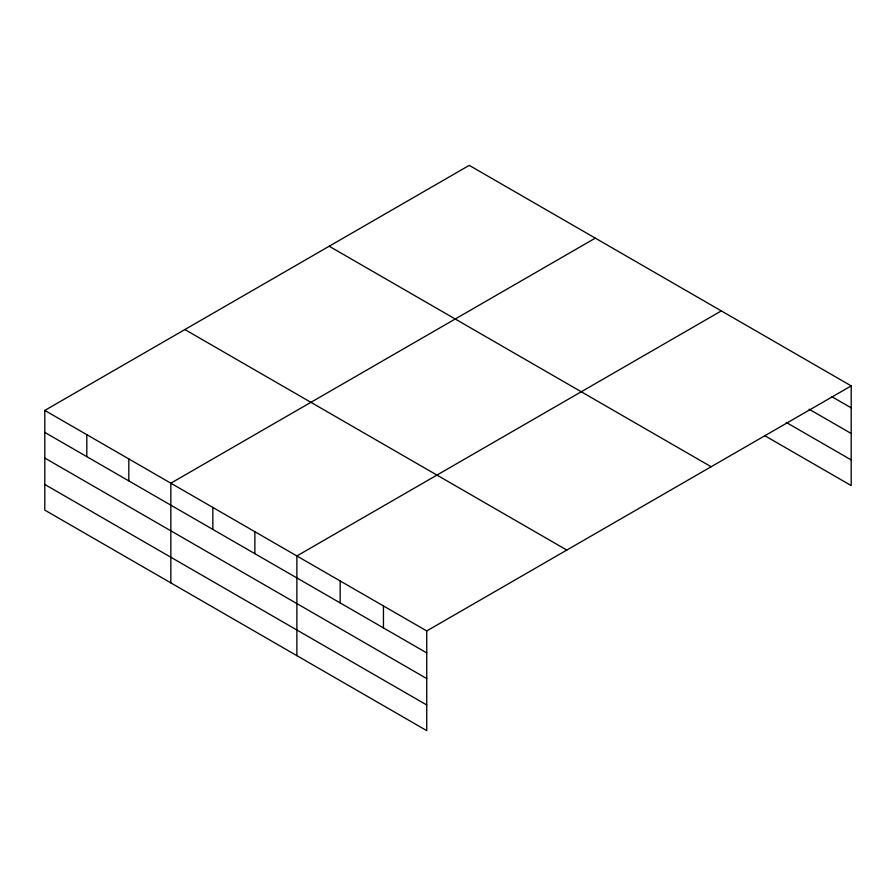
<?xml version="1.0" encoding="UTF-8"?>
<svg xmlns="http://www.w3.org/2000/svg" width="896" height="896" viewBox="0 0 896 896"><rect width="100%" height="100%" fill="white"/><g stroke="black" fill="none" stroke-linecap="round" stroke-linejoin="round"><path stroke-width="1.34" d="M851.2 385.885L469.258 165.368L44.8 410.424L44.8 510.115L426.742 730.632L426.742 630.941L851.2 385.885L851.2 485.576L764.624 435.59M595.302 238.134L170.845 483.19L170.845 582.893M721.336 310.901L296.878 555.957L296.878 655.659M831.958 396.749L851.2 407.848M809.11 409.203L851.2 433.496M786.274 422.442L851.2 459.928M329.19 246.232L711.133 466.749M184.867 329.549L566.81 550.066M44.8 410.424L426.742 630.941M44.8 432.398L426.742 652.904M44.8 458.046L426.742 678.563M44.8 484.467L426.742 704.984M383.454 605.942L383.454 627.917M340.166 580.955L340.166 602.93M254.867 531.709L254.867 553.672M212.856 507.45L212.856 529.424M128.822 458.931L128.822 480.906M86.811 434.683L86.811 456.646"/></g></svg>
